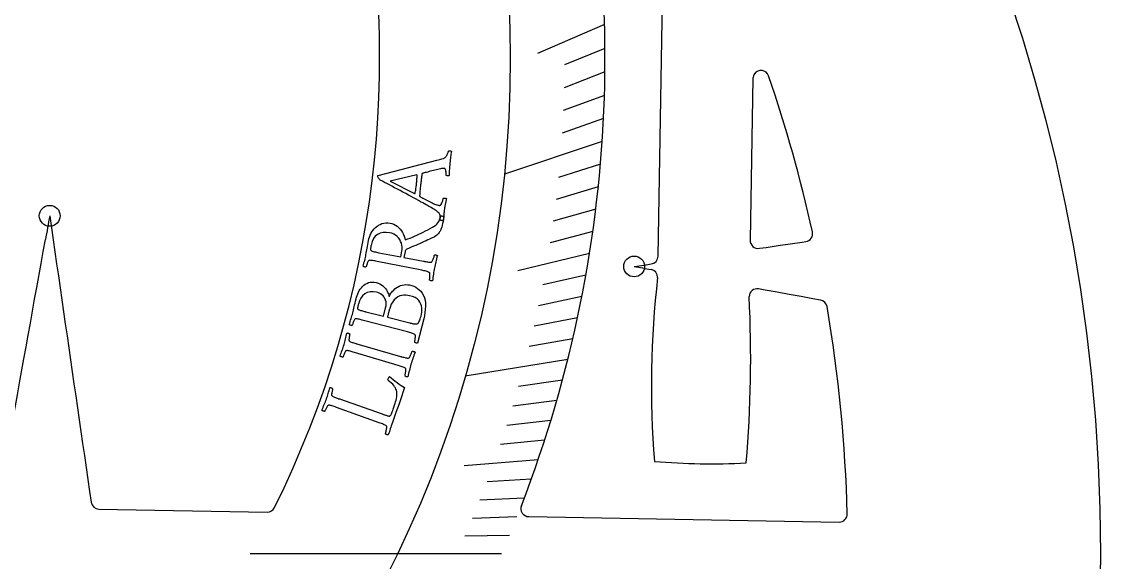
# Model space of a CAD drawing. Header units: millimetres. Extents: x -54 to 54, y -54 to 54.
# Drawn here: x 20.4 to 54, y -0.27 to 16.57 of the extents above; entities that cross this region are included whole.
import ezdxf

# ---------------------------------------------------------------- set-up
doc = ezdxf.new("R2010")
doc.units = ezdxf.units.MM
for name, color, linetype in [('CUT_INNER', 6, 'Continuous'), ('CUT_OUTER', 1, 'Continuous'), ('ENGRAVE', 7, 'Continuous'), ('ENGRAVE_FINE', 8, 'Continuous'), ('TEXT', 5, 'Continuous')]:
    doc.layers.add(name, color=color, linetype=linetype)

msp = doc.modelspace()

# ---------------------------------------------------------------- linework, layer by layer
at = {"layer": 'CUT_INNER'}
for points in [[(40.2208, 9.2666), (40.4452, 22.1212)], [(43.1789, 14.8068), (43.0909, 9.7627)], [(21.274, 10.522), (21.2749, 10.5174), (21.328, 10.15), (21.382, 9.7766), (21.436, 9.4031), (21.49, 9.0297), (21.544, 8.6563), (21.5981, 8.2829), (21.6521, 7.9095), (21.7061, 7.5361), (21.7601, 7.1627), (21.8141, 6.7893), (21.8681, 6.4158), (21.9221, 6.0424), (21.9761, 5.669), (22.0301, 5.2956), (22.0841, 4.9222), (22.1921, 4.1754), (22.2462, 3.802), (22.3002, 3.4285), (22.3542, 3.0551), (22.4082, 2.6817), (22.4622, 2.3083), (22.5162, 1.9349), (22.564, 1.6044)], [(19.6735, 1.6549), (19.7328, 1.9835), (19.7998, 2.3548), (19.9338, 3.0974), (20.0009, 3.4687), (20.0679, 3.84), (20.1349, 4.2113), (20.2689, 4.9539), (20.3359, 5.3252), (20.4699, 6.0678), (20.5369, 6.4391), (20.6039, 6.8104), (20.6709, 7.1817), (20.7379, 7.553), (20.8049, 7.9243), (20.872, 8.2956), (21.006, 9.0382), (21.073, 9.4095), (21.14, 9.7808)], [(43.3766, 9.5109), (43.5854, 9.5411), (43.9588, 9.5951), (44.3322, 9.6491), (44.7056, 9.7032), (44.8223, 9.72)], [(39.4793, 8.947), (39.4838, 8.9479), (39.8512, 9.001), (40.0067, 9.0235)], [(45.2839, 7.8992), (45.0473, 7.9419), (44.676, 8.0089), (44.3047, 8.0759), (43.9334, 8.1429), (43.5621, 8.21), (43.3545, 8.2474)], [(42.9693, 2.8272), (42.9648, 2.8268)], [(22.8071, 1.3903), (28.0477, 1.2988)], [(36.1928, 1.1566), (45.8612, 0.9878)]]:
    msp.add_lwpolyline(points, dxfattribs=at)
for centre, radius, start, end in [((0.0004, 15.4309), 31.5487, 333.67133, 50.14756), ((0.0023, 15.4308), 38.5669, 338.82102, 17.49762), ((43.4289, 14.8025), 0.25, 144.67327, 179), ((43.4289, 14.8025), 0.25, 18.80859, 144.67327), ((0.1274, 0.0355), 46.0002, 12.53793, 18.83067), ((633.4215, -100.5241), 622.1381, 169.7181217, 169.7874874), ((43.3408, 9.7584), 0.25, 179, 278.22989), ((44.7865, 9.9675), 0.25, 278.22989, 12.48047), ((39.9709, 9.2709), 0.25, 278.22989, 359), ((118.1039, 442.0616), 440.1932, 259.710967, 259.780333), ((39.9593, 8.6061), 0.25, 359, 79.77011), ((69.2255, 5.2347), 29.2109, 173.38107, 184.62941), ((43.3101, 8.0014), 0.25, 79.77011, 179), ((4.2227, 6.0975), 38.8843, 355.17551, 2.8129), ((45.2395, 7.6532), 0.25, 9.66797, 79.77011), ((0.0784, 0.0078), 46.0537, 1.53903, 9.60893), ((41.9137, 24.2288), 21.4278, 265.17079, 272.81151), ((22.8114, 1.6402), 0.25, 188.22989, 269), ((28.0521, 1.5487), 0.25, 269, 333.80859), ((36.1972, 1.4066), 0.25, 158.73511, 269), ((45.8655, 1.2378), 0.25, 269, 1.58203)]:
    msp.add_arc(centre, radius, start, end, dxfattribs=at)
at = {"layer": 'CUT_OUTER'}
msp.add_circle((0, 0), 54, dxfattribs=at)
at = {"layer": 'ENGRAVE'}
for points in [[(38.4818, 12.8364), (35.4374, 11.8209)], [(37.4098, 6.0454), (34.217, 5.5295)], [(35.3478, 0), (27.518, 0)]]:
    msp.add_lwpolyline(points, dxfattribs=at)
for centre, radius in [((0, 15.4308), 35.6208), ((21.274, 10.5234), 0.324), ((39.4778, 8.947), 0.324)]:
    msp.add_circle(centre, radius, dxfattribs=at)
at = {"layer": 'ENGRAVE_FINE'}
for points in [[(38.555, 16.4769), (36.4628, 15.5828)], [(38.5679, 15.7374), (37.305, 15.222)], [(38.5668, 15.0033), (37.2941, 14.5083)], [(38.5518, 14.275), (37.2699, 13.8004)], [(38.5234, 13.5527), (37.2326, 13.0985)], [(38.4273, 12.1265), (37.1199, 11.7139)], [(38.3604, 11.423), (37.0452, 11.0314)], [(38.2811, 10.7262), (36.9587, 10.3557)], [(38.19, 10.0362), (36.8607, 9.6869)], [(38.0873, 9.3531), (35.8561, 8.8052)], [(37.9732, 8.677), (36.6313, 8.3704)], [(37.8482, 8.0081), (36.5006, 7.723)], [(37.7124, 7.3465), (36.3596, 7.083)], [(37.5662, 6.6922), (36.2085, 6.4504)], [(37.2436, 5.4061), (35.8775, 5.2078)], [(37.0678, 4.7744), (35.6981, 4.598)], [(36.8827, 4.1504), (35.5098, 3.9959)], [(36.6885, 3.5341), (35.3129, 3.4015)], [(36.4856, 2.9255), (34.1837, 2.7409)], [(36.2741, 2.3247), (34.8942, 2.2362)], [(36.0543, 1.7317), (34.673, 1.6654)], [(35.8265, 1.1466), (34.4441, 1.1024)], [(35.591, 0.5694), (34.2079, 0.5472)]]:
    msp.add_lwpolyline(points, dxfattribs=at)
at = {"layer": 'TEXT'}
for points in [[(33.1168, 10.8009), (33.1119, 10.8036), (33.0973, 10.8118), (33.073, 10.8254), (33.0389, 10.8444), (32.9964, 10.868), (32.9469, 10.8954), (32.8904, 10.9263), (32.8269, 10.961), (32.7579, 10.9985), (32.6852, 11.0384), (32.6087, 11.0806), (32.5284, 11.125), (32.4456, 11.1706), (32.3614, 11.2164), (32.276, 11.2624), (32.1893, 11.3086), (32.1027, 11.3543), (32.018, 11.399), (31.935, 11.4427), (31.8538, 11.4854), (31.7758, 11.5262), (31.7026, 11.5645), (31.6342, 11.6002), (31.5707, 11.6333), (31.5578, 11.6433), (31.5445, 11.6573), (31.5308, 11.6751), (31.5167, 11.6969), (31.5043, 11.7191), (31.4959, 11.7381), (31.4913, 11.754), (31.4907, 11.7668), (31.4911, 11.7697), (31.4917, 11.772), (31.4925, 11.7736), (31.4933, 11.7747), (31.4944, 11.7756), (31.4958, 11.7772), (31.4974, 11.7794), (31.4993, 11.7821), (33.3321, 12.2546), (33.4223, 12.2798), (33.4898, 12.2991), (33.5345, 12.3124), (33.5565, 12.3196), (33.5755, 12.3286), (33.5935, 12.3417), (33.6107, 12.3591), (33.6269, 12.3806), (33.6418, 12.4044), (33.6547, 12.4283), (33.6657, 12.4525), (33.6747, 12.4768), (33.6819, 12.499), (33.6872, 12.5168), (33.6906, 12.5303), (33.6921, 12.5394), (33.7022, 12.5444), (33.7145, 12.547), (33.7289, 12.5473), (33.7454, 12.5452), (33.7613, 12.5421), (33.7735, 12.5393), (33.7821, 12.5369), (33.7871, 12.5347), (33.7797, 12.4863), (33.7725, 12.4404), (33.7658, 12.3971), (33.7595, 12.3564), (33.7534, 12.3151), (33.7476, 12.2698), (33.742, 12.2205), (33.7366, 12.1674), (33.7314, 12.1113), (33.7273, 12.0601), (33.7243, 12.0138), (33.7223, 11.9723), (33.7207, 11.9308), (33.7187, 11.8844), (33.7163, 11.833), (33.7136, 11.7766), (33.7049, 11.7715), (33.6939, 11.7687), (33.6806, 11.7681), (33.665, 11.7697), (33.6496, 11.773), (33.6368, 11.7775), (33.6268, 11.7833), (33.6194, 11.7902), (33.6206, 11.8079), (33.6207, 11.83), (33.6198, 11.8566), (33.6178, 11.8876), (33.6146, 11.9183), (33.6096, 11.944), (33.6031, 11.9646), (33.595, 11.9802), (33.5876, 11.987), (33.5775, 11.9924), (33.5647, 11.9963), (33.5491, 11.9987), (33.5311, 11.9992), (33.5076, 11.9974), (33.4785, 11.9933), (33.4438, 11.9871), (33.4051, 11.9791), (33.3639, 11.9699), (33.3202, 11.9595), (33.2741, 11.9479), (33.227, 11.9357), (33.1806, 11.9234), (33.1348, 11.9112), (33.0896, 11.8989), (33.0467, 11.8871), (33.0078, 11.8765), (32.9728, 11.867), (32.9418, 11.8585), (32.9163, 11.8516), (32.8982, 11.8467), (32.8873, 11.8437), (32.8837, 11.8427), (32.8832, 11.8424), (32.8818, 11.8412), (32.8794, 11.8394), (32.8762, 11.8368), (32.8729, 11.8337), (32.8704, 11.8306), (32.8687, 11.8274), (32.8679, 11.8241), (32.8635, 11.7976), (32.8592, 11.7682), (32.8549, 11.7357), (32.8507, 11.7003), (32.8466, 11.6641), (32.8425, 11.6291), (32.8386, 11.5953), (32.8348, 11.5628), (32.8338, 11.5545), (32.8328, 11.5461), (32.8318, 11.5377), (32.8308, 11.5293), (32.8299, 11.5211), (32.8289, 11.5134), (32.8281, 11.5061), (32.8272, 11.4992), (32.8215, 11.4508), (32.8164, 11.4061), (32.8119, 11.3652), (32.808, 11.3281), (32.8044, 11.2902), (32.8008, 11.2473), (32.7971, 11.1993), (32.7933, 11.1461), (32.7934, 11.1442), (32.794, 11.1418), (32.7953, 11.1389), (32.7971, 11.1354), (32.7989, 11.1322), (32.8002, 11.1299), (32.801, 11.1285), (32.8012, 11.1281), (32.8052, 11.126), (32.8172, 11.1196), (32.8373, 11.109), (32.8653, 11.0941), (32.8988, 11.0762), (32.9353, 11.0566), (32.9747, 11.0353), (33.0172, 11.0123), (33.0604, 10.989), (33.1023, 10.9669), (33.1429, 10.946), (33.1821, 10.9264), (33.2206, 10.907), (33.2561, 10.8908), (33.2886, 10.8778), (33.3181, 10.8681), (33.3448, 10.8606), (33.3686, 10.8547), (33.3896, 10.8501), (33.4078, 10.8471), (33.4259, 10.848), (33.4429, 10.8558), (33.4589, 10.8704), (33.474, 10.892), (33.4876, 10.9173), (33.4993, 10.9434), (33.5092, 10.9702), (33.5172, 10.9976), (33.5235, 11.0228), (33.5283, 11.0427), (33.5315, 11.0574), (33.5332, 11.0669), (33.5387, 11.0694), (33.5478, 11.0711), (33.5605, 11.0718), (33.5766, 11.0717), (33.5933, 11.0706), (33.6075, 11.0686), (33.6192, 11.0655), (33.6284, 11.0615), (33.6226, 11.0303), (33.6171, 11.0014), (33.6119, 10.9749), (33.607, 10.9508), (33.6022, 10.9279), (33.5974, 10.9049), (33.5926, 10.882), (33.5877, 10.8591), (33.5829, 10.8343), (33.5779, 10.8059), (33.5728, 10.7737), (33.5676, 10.7379), (33.5627, 10.7016), (33.5587, 10.6683), (33.5554, 10.638), (33.553, 10.6106), (33.551, 10.5847), (33.5489, 10.5587), (33.5469, 10.5328), (33.5448, 10.5069), (33.5424, 10.4792), (33.5396, 10.4481), (33.5361, 10.4137), (33.5321, 10.3757), (33.5266, 10.3735), (33.5175, 10.3727), (33.505, 10.3733), (33.4891, 10.3752), (33.4727, 10.3781), (33.4587, 10.3816), (33.4472, 10.3855), (33.4381, 10.3899), (33.4399, 10.4081), (33.4405, 10.4319), (33.4401, 10.4613), (33.4385, 10.4963), (33.4347, 10.5312), (33.4277, 10.5602), (33.4175, 10.5834), (33.404, 10.6007), (33.3747, 10.63), (33.3431, 10.6577), (33.3094, 10.6837), (33.2735, 10.7079), (33.236, 10.7313), (33.1974, 10.7546), (33.1576, 10.7778), (33.1168, 10.8009)], [(31.8754, 11.6066), (32.6411, 11.2135), (32.6415, 11.2135), (32.6428, 11.2137), (32.645, 11.2139), (32.648, 11.2143), (32.6511, 11.2148), (32.6533, 11.2157), (32.6548, 11.2169), (32.6554, 11.2184), (32.6613, 11.2514), (32.6673, 11.2876), (32.6734, 11.327), (32.6797, 11.3695), (32.6856, 11.4115), (32.6907, 11.449), (32.6951, 11.4823), (32.6987, 11.5112), (32.7029, 11.5486), (32.7065, 11.5843), (32.7094, 11.6181), (32.7116, 11.6501), (32.7136, 11.682), (32.7157, 11.7152), (32.7179, 11.75), (32.7202, 11.7862), (32.72, 11.7893), (32.7187, 11.7918), (32.7163, 11.7939), (32.7127, 11.7955), (32.7091, 11.7966), (32.7065, 11.7974), (32.705, 11.7979), (32.7045, 11.7981)], [(31.2018, 9.7579), (31.2137, 9.8105), (31.2302, 9.863), (31.2514, 9.9156), (31.2773, 9.9683), (31.3073, 10.0195), (31.341, 10.0679), (31.3785, 10.1136), (31.4198, 10.1564), (31.4647, 10.1952), (31.5132, 10.2287), (31.5653, 10.2571), (31.621, 10.2801), (31.6801, 10.2966), (31.7425, 10.3052), (31.8081, 10.3059), (31.8769, 10.2986), (31.9345, 10.2852), (31.99, 10.264), (32.0434, 10.2349), (32.0946, 10.1979), (32.1426, 10.1549), (32.1865, 10.1079), (32.2262, 10.0567), (32.2617, 10.0015), (32.2921, 9.9441), (32.3163, 9.8866), (32.3344, 9.829), (32.3463, 9.7714), (32.4242, 9.8016), (32.499, 9.8318), (32.5707, 9.8618), (32.6393, 9.8917), (32.7063, 9.9219), (32.7733, 9.9532), (32.8401, 9.9856), (32.9068, 10.0189), (32.9753, 10.0539), (33.0472, 10.0911), (33.1227, 10.1305), (33.2017, 10.1722), (33.2514, 10.2016), (33.2955, 10.2335), (33.334, 10.2679), (33.3667, 10.3048), (33.3948, 10.3466), (33.4192, 10.3958), (33.4399, 10.4524), (33.4569, 10.5163), (33.4659, 10.5206), (33.4775, 10.522), (33.4916, 10.5203), (33.5083, 10.5157), (33.5244, 10.5101), (33.5368, 10.5054), (33.5455, 10.5017), (33.5505, 10.499), (33.5379, 10.4188), (33.5246, 10.3458), (33.5108, 10.2802), (33.4966, 10.2218), (33.4823, 10.171), (33.4685, 10.1277), (33.4552, 10.0921), (33.4424, 10.064), (33.4317, 10.0465), (33.4186, 10.0258), (33.403, 10.0021), (33.385, 9.9753), (33.3629, 9.9476), (33.3353, 9.9214), (33.302, 9.8965), (33.2631, 9.8731), (33.2445, 9.8636), (33.2189, 9.8509), (33.1863, 9.835), (33.1467, 9.816), (33.1013, 9.7946), (33.0513, 9.7714), (32.9966, 9.7465), (32.9373, 9.7199), (32.8746, 9.6921), (32.8098, 9.6635), (32.7428, 9.6341), (32.6737, 9.604), (32.604, 9.5739), (32.535, 9.5447), (32.4667, 9.5164), (32.3992, 9.489), (32.3787, 9.4761), (32.3622, 9.4565), (32.3495, 9.4302), (32.3408, 9.3972), (32.3089, 9.2289), (32.9161, 9.1124), (32.9211, 9.1114), (32.9261, 9.1104), (32.9311, 9.1095), (32.9361, 9.1085), (32.9411, 9.1076), (32.9461, 9.1066), (32.9511, 9.1056), (32.9561, 9.1047), (32.9871, 9.0988), (33.0166, 9.0935), (33.0448, 9.0886), (33.0715, 9.0843), (33.0965, 9.0809), (33.1194, 9.079), (33.1401, 9.0787), (33.1588, 9.0798), (33.1681, 9.0842), (33.1779, 9.0937), (33.1883, 9.1084), (33.1992, 9.1283), (33.2099, 9.1513), (33.2198, 9.1753), (33.2287, 9.2004), (33.2367, 9.2266), (33.2436, 9.2512), (33.249, 9.2717), (33.253, 9.2881), (33.2556, 9.3003), (33.2644, 9.3034), (33.2754, 9.305), (33.2888, 9.3051), (33.3045, 9.3036), (33.32, 9.3006), (33.3326, 9.2962), (33.3423, 9.2904), (33.3491, 9.2831), (33.3365, 9.2331), (33.3243, 9.1842), (33.3124, 9.1364), (33.3008, 9.0896), (33.2896, 9.043), (33.2788, 8.9956), (33.2685, 8.9475), (33.2586, 8.8986), (33.2495, 8.8508), (33.2409, 8.8025), (33.2328, 8.7536), (33.2251, 8.7041), (33.2176, 8.6542), (33.2102, 8.6038), (33.2029, 8.553), (33.1956, 8.5017), (33.1865, 8.4975), (33.1753, 8.4958), (33.1619, 8.4965), (33.1465, 8.4996), (33.1315, 8.5042), (33.1191, 8.5093), (33.1094, 8.5149), (33.1025, 8.5211), (33.1047, 8.5334), (33.1072, 8.5501), (33.1099, 8.5711), (33.1129, 8.5965), (33.1154, 8.6239), (33.1167, 8.6508), (33.1168, 8.6773), (33.1157, 8.7034), (33.1133, 8.7265), (33.1092, 8.7439), (33.1036, 8.7557), (33.0964, 8.7619), (33.0761, 8.7722), (33.0527, 8.7816), (33.0261, 8.7902), (32.9962, 8.7978), (32.9641, 8.805), (32.9307, 8.8123), (32.896, 8.8196), (32.86, 8.8269), (31.4707, 9.1028), (31.4345, 9.11), (31.3994, 9.1167), (31.3653, 9.1231), (31.3321, 9.129), (31.3009, 9.1337), (31.2726, 9.1364), (31.247, 9.1371), (31.2244, 9.1358), (31.2141, 9.1334), (31.2041, 9.1253), (31.1941, 9.1117), (31.1844, 9.0924), (31.175, 9.0701), (31.1661, 9.0473), (31.1577, 9.0239), (31.1499, 9), (31.143, 8.9777), (31.1375, 8.9591), (31.1334, 8.9441), (31.1307, 8.9327), (31.1219, 8.9301), (31.1108, 8.929), (31.0975, 8.9294), (31.0818, 8.9313), (31.0665, 8.9346), (31.054, 8.9392), (31.0443, 8.9451), (31.0376, 8.9522), (31.0492, 8.999), (31.0608, 9.0453), (31.0724, 9.0909), (31.084, 9.136), (31.0953, 9.1807), (31.1059, 9.2253), (31.1157, 9.2699), (31.1248, 9.3144), (31.1338, 9.3614), (31.1427, 9.4103), (31.1514, 9.4611), (31.1599, 9.5138), (31.1689, 9.5692), (31.1789, 9.6284), (31.1899, 9.6913), (31.2018, 9.7579)], [(31.858, 9.9975), (31.7544, 10.0079), (31.6581, 10.0029), (31.5691, 9.9824), (31.4872, 9.9465), (31.4159, 9.8923), (31.3583, 9.8167), (31.3142, 9.7196), (31.2835, 9.6011), (31.2806, 9.5848), (31.2775, 9.5646), (31.2741, 9.5406), (31.2703, 9.5126), (31.2682, 9.4857), (31.2698, 9.4644), (31.275, 9.4488), (31.2839, 9.4389), (31.3005, 9.4298), (31.3225, 9.4212), (31.35, 9.4129), (31.3829, 9.405), (31.4188, 9.3974), (31.4548, 9.3899), (31.4912, 9.3827), (31.5277, 9.3755), (32.2089, 9.2481), (32.2412, 9.4192), (32.249, 9.4817), (32.2492, 9.5441), (32.2416, 9.6064), (32.2263, 9.6685), (32.2038, 9.7284), (32.1744, 9.7841), (32.1381, 9.8356), (32.095, 9.8828), (32.0453, 9.9239), (31.9892, 9.9566), (31.9268, 9.9811), (31.858, 9.9975)], [(30.8145, 7.9338), (30.8287, 7.9858), (30.8461, 8.0378), (30.8667, 8.0899), (30.8906, 8.1421), (30.9175, 8.1928), (30.9476, 8.2403), (30.9807, 8.2847), (31.017, 8.3259), (31.0567, 8.3629), (31.1001, 8.3945), (31.1473, 8.4208), (31.1982, 8.4418), (31.2531, 8.4559), (31.3123, 8.4615), (31.3756, 8.4588), (31.4431, 8.4476), (31.5022, 8.4308), (31.5569, 8.4075), (31.607, 8.3778), (31.6527, 8.3417), (31.6935, 8.3015), (31.7292, 8.2599), (31.7597, 8.2168), (31.785, 8.1722), (31.8055, 8.1287), (31.8217, 8.089), (31.8334, 8.053), (31.8407, 8.0208), (31.8432, 8.0164), (31.8462, 8.0144), (31.8498, 8.0148), (31.854, 8.0177), (31.8648, 8.0473), (31.8802, 8.0785), (31.9004, 8.1111), (31.9252, 8.1453), (31.9543, 8.1797), (31.9872, 8.2131), (32.024, 8.2455), (32.0646, 8.2769), (32.1085, 8.3057), (32.1552, 8.3303), (32.2046, 8.3508), (32.2567, 8.367), (32.311, 8.3778), (32.3669, 8.3819), (32.4243, 8.3791), (32.4832, 8.3696), (32.551, 8.3517), (32.615, 8.3283), (32.6752, 8.2993), (32.7316, 8.2648), (32.7837, 8.2232), (32.8314, 8.1731), (32.8745, 8.1144), (32.9129, 8.0471), (32.9431, 7.9736), (32.9637, 7.8924), (32.9747, 7.8035), (32.9761, 7.7069), (32.9703, 7.6072), (32.9601, 7.5089), (32.9453, 7.4121), (32.926, 7.3168), (32.7309, 6.5626), (32.7216, 6.5589), (32.7103, 6.5579), (32.697, 6.5593), (32.6819, 6.5633), (32.6671, 6.5688), (32.655, 6.5746), (32.6457, 6.5809), (32.6391, 6.5875), (32.6421, 6.5996), (32.6456, 6.6161), (32.6495, 6.6369), (32.654, 6.6621), (32.6581, 6.6893), (32.661, 6.7161), (32.6626, 6.7425), (32.6631, 6.7686), (32.662, 6.7918), (32.6589, 6.8094), (32.654, 6.8215), (32.6472, 6.8281), (32.6276, 6.8396), (32.6048, 6.8504), (32.5786, 6.8605), (32.5493, 6.8699), (32.5177, 6.879), (32.4847, 6.8882), (32.4505, 6.8975), (32.415, 6.907), (31.0452, 7.2672), (31.0095, 7.2765), (30.9748, 7.2853), (30.9411, 7.2936), (30.9084, 7.3015), (30.8775, 7.308), (30.8494, 7.3124), (30.8239, 7.3146), (30.8012, 7.3145), (30.7908, 7.3128), (30.7803, 7.3053), (30.7696, 7.2923), (30.7588, 7.2736), (30.748, 7.2518), (30.7377, 7.2292), (30.7279, 7.2059), (30.7185, 7.1819), (30.7101, 7.1593), (30.7034, 7.1405), (30.6983, 7.1255), (30.6949, 7.1142), (30.686, 7.1121), (30.6749, 7.1117), (30.6616, 7.1129), (30.6461, 7.1157), (30.6309, 7.1199), (30.6187, 7.1252), (30.6095, 7.1316), (30.6031, 7.1391), (30.6175, 7.1853), (30.6319, 7.2311), (30.6463, 7.2765), (30.6607, 7.3214), (30.6748, 7.3661), (30.6881, 7.4105), (30.7006, 7.4547), (30.7123, 7.4987), (30.724, 7.545), (30.7357, 7.593), (30.7472, 7.6427), (30.7586, 7.6941), (30.7707, 7.7483), (30.784, 7.8063), (30.7986, 7.8681), (30.8145, 7.9338)], [(31.6713, 7.3958), (31.7366, 7.658), (31.7497, 7.7267), (31.7539, 7.7902), (31.7493, 7.8485), (31.736, 7.9016), (31.7155, 7.9495), (31.6898, 7.9924), (31.6586, 8.0303), (31.6222, 8.0631), (31.5821, 8.0911), (31.5403, 8.114), (31.4966, 8.1321), (31.4512, 8.1453), (31.3478, 8.1605), (31.2528, 8.1563), (31.1661, 8.133), (31.0878, 8.0905), (31.0196, 8.0317), (30.9634, 7.9591), (30.9192, 7.8727), (30.8867, 7.7725), (30.883, 7.7563), (30.8787, 7.7364), (30.8738, 7.7126), (30.8684, 7.6849), (30.8647, 7.6581), (30.865, 7.6368), (30.8694, 7.6209), (30.8777, 7.6105), (30.8916, 7.6025), (30.9095, 7.5945), (30.9314, 7.5865), (30.9572, 7.5786), (30.9854, 7.5707), (31.0145, 7.5628), (31.0445, 7.5549), (31.0753, 7.547), (31.0817, 7.5453), (31.0877, 7.5438), (31.0932, 7.5424), (31.0984, 7.5411), (31.1033, 7.5399), (31.1082, 7.5386), (31.1132, 7.5374), (31.1181, 7.5361)], [(31.7931, 7.3649), (32.4911, 7.1878), (32.5042, 7.1846), (32.5204, 7.1808), (32.5398, 7.1764), (32.5623, 7.1715), (32.5861, 7.1667), (32.6095, 7.1626), (32.6325, 7.1593), (32.6549, 7.1569), (32.6754, 7.1554), (32.6922, 7.1554), (32.7055, 7.1567), (32.7152, 7.1594), (32.7381, 7.175), (32.7583, 7.1951), (32.7757, 7.2198), (32.7902, 7.249), (32.803, 7.2821), (32.8154, 7.3187), (32.8272, 7.3588), (32.8386, 7.4023), (32.8513, 7.4646), (32.8593, 7.5273), (32.8624, 7.5906), (32.8607, 7.6542), (32.8518, 7.7166), (32.8331, 7.7761), (32.8047, 7.8327), (32.7667, 7.8864), (32.7169, 7.9347), (32.6534, 7.9756), (32.5762, 8.009), (32.4853, 8.0349), (32.4239, 8.0459), (32.3622, 8.0508), (32.3003, 8.0497), (32.238, 8.0427), (32.1768, 8.0271), (32.1179, 7.9999), (32.0613, 7.9614), (32.007, 7.9114), (31.9568, 7.8475), (31.9125, 7.7671), (31.874, 7.6701), (31.8411, 7.5565)], [(30.4405, 6.5121), (30.4533, 6.557), (30.4652, 6.6015), (30.4763, 6.6456), (30.4865, 6.6893), (30.4966, 6.7332), (30.507, 6.7781), (30.5179, 6.824), (30.5291, 6.8707), (30.5384, 6.8739), (30.5496, 6.8746), (30.5628, 6.8729), (30.578, 6.8688), (30.5928, 6.8633), (30.6048, 6.8575), (30.6141, 6.8514), (30.6207, 6.845), (30.6179, 6.8336), (30.6145, 6.8181), (30.6106, 6.7985), (30.6063, 6.7749), (30.6021, 6.7495), (30.5987, 6.7247), (30.5961, 6.7005), (30.5943, 6.677), (30.5942, 6.6559), (30.5967, 6.6391), (30.6017, 6.6267), (30.6093, 6.6185), (30.6257, 6.6093), (30.6447, 6.6003), (30.6665, 6.5916), (30.691, 6.5831), (30.7176, 6.5748), (30.7454, 6.5662), (30.7745, 6.5575), (30.8048, 6.5486), (30.8097, 6.5472), (30.8146, 6.5458), (30.8195, 6.5444), (30.8244, 6.543), (30.8293, 6.5416), (30.8342, 6.5402), (30.8391, 6.5388), (30.844, 6.5373), (32.205, 6.1449), (32.2099, 6.1435), (32.2148, 6.1421), (32.2197, 6.1407), (32.2246, 6.1393), (32.2295, 6.1379), (32.2344, 6.1364), (32.2393, 6.135), (32.2442, 6.1336), (32.2745, 6.125), (32.3034, 6.117), (32.331, 6.1096), (32.3572, 6.1028), (32.3818, 6.0972), (32.4044, 6.0932), (32.4251, 6.091), (32.4438, 6.0904), (32.4534, 6.0939), (32.4641, 6.1025), (32.4757, 6.1162), (32.4884, 6.135), (32.5012, 6.1569), (32.5132, 6.18), (32.5243, 6.2042), (32.5347, 6.2295), (32.5438, 6.2534), (32.551, 6.2733), (32.5565, 6.2892), (32.5602, 6.3012), (32.5692, 6.3035), (32.5804, 6.3041), (32.5938, 6.3029), (32.6093, 6.3), (32.6244, 6.2957), (32.6365, 6.2902), (32.6456, 6.2834), (32.6518, 6.2755), (32.6347, 6.2269), (32.6181, 6.1794), (32.6018, 6.1328), (32.5861, 6.0873), (32.5707, 6.0418), (32.5557, 5.9956), (32.541, 5.9486), (32.5267, 5.9009), (32.5133, 5.8541), (32.5003, 5.8067), (32.4877, 5.7588), (32.4756, 5.7103), (32.4636, 5.6613), (32.4517, 5.6118), (32.4398, 5.5618), (32.4278, 5.5114), (32.4184, 5.508), (32.407, 5.5073), (32.3938, 5.5092), (32.3788, 5.5137), (32.3642, 5.5196), (32.3523, 5.5259), (32.3432, 5.5324), (32.3369, 5.5392), (32.3402, 5.5512), (32.3442, 5.5676), (32.3489, 5.5883), (32.3541, 5.6133), (32.3591, 5.6403), (32.3628, 5.667), (32.3654, 5.6934), (32.3666, 5.7195), (32.3663, 5.7427), (32.3638, 5.7604), (32.3593, 5.7727), (32.3527, 5.7795), (32.3335, 5.7916), (32.311, 5.8031), (32.2852, 5.8141), (32.2562, 5.8244), (32.2249, 5.8345), (32.1923, 5.8448), (32.1584, 5.8552), (32.1232, 5.8658), (30.7657, 6.27), (30.7303, 6.2804), (30.6959, 6.2903), (30.6625, 6.2997), (30.6301, 6.3087), (30.5994, 6.3162), (30.5714, 6.3215), (30.5461, 6.3245), (30.5234, 6.3252), (30.513, 6.3237), (30.5022, 6.3167), (30.4911, 6.304), (30.4796, 6.2857), (30.4682, 6.2642), (30.4572, 6.242), (30.4466, 6.219), (30.4364, 6.1952), (30.4273, 6.173), (30.42, 6.1544), (30.4144, 6.1396), (30.4107, 6.1284), (30.4017, 6.1266), (30.3906, 6.1265), (30.3773, 6.1281), (30.3619, 6.1315), (30.3469, 6.1361), (30.3349, 6.1418), (30.3258, 6.1485), (30.3197, 6.1562), (30.3356, 6.2019), (30.3514, 6.2472), (30.3673, 6.2921), (30.3832, 6.3366), (30.3987, 6.3807), (30.4134, 6.4247), (30.4273, 6.4685), (30.4405, 6.5121)], [(31.6331, 4.352), (31.6367, 4.3508), (31.6411, 4.3492), (31.6463, 4.3474), (31.6523, 4.3453), (31.6678, 4.3399), (31.6856, 4.3336), (31.7055, 4.3267), (31.7276, 4.3189), (31.7504, 4.3111), (31.7724, 4.3041), (31.7935, 4.2979), (31.8137, 4.2924), (31.8317, 4.2884), (31.8459, 4.2866), (31.8564, 4.287), (31.8632, 4.2897), (31.8793, 4.3033), (31.8938, 4.3196), (31.9068, 4.3385), (31.9182, 4.36), (31.9297, 4.3862), (31.9428, 4.4194), (31.9576, 4.4596), (31.9741, 4.5067), (32.035, 4.6864), (32.0493, 4.7338), (32.0618, 4.7843), (32.0723, 4.8379), (32.0808, 4.8947), (32.0859, 4.9507), (32.086, 5.0022), (32.0813, 5.0491), (32.0716, 5.0915), (32.0579, 5.1278), (32.0398, 5.1644), (32.0172, 5.2013), (31.9903, 5.2383), (31.9576, 5.2758), (31.918, 5.3138), (31.8715, 5.3524), (31.8179, 5.3916), (31.8111, 5.3995), (31.808, 5.4108), (31.8085, 5.4253), (31.8128, 5.4432), (31.8224, 5.4696), (31.8329, 5.4904), (31.8443, 5.5055), (31.8566, 5.5151), (31.9153, 5.4713), (31.9755, 5.4257), (32.0374, 5.3784), (32.101, 5.3293), (32.1635, 5.2824), (32.2222, 5.2419), (32.277, 5.2076), (32.3281, 5.1798), (32.2861, 5.0498), (32.243, 4.9207), (32.1987, 4.7924), (32.1532, 4.6651), (32.1058, 4.534), (32.056, 4.3946), (32.0034, 4.2471), (31.9481, 4.0913), (31.9292, 4.0372), (31.9118, 3.9858), (31.896, 3.937), (31.8817, 3.8908), (31.8677, 3.8457), (31.8527, 3.8), (31.8368, 3.7538), (31.82, 3.707), (31.8103, 3.7042), (31.799, 3.7041), (31.7859, 3.7067), (31.7712, 3.7121), (31.7569, 3.7188), (31.7454, 3.7257), (31.7367, 3.7327), (31.7307, 3.7399), (31.7347, 3.7517), (31.7397, 3.7678), (31.7454, 3.7882), (31.7521, 3.8129), (31.7586, 3.8396), (31.7638, 3.866), (31.7678, 3.8922), (31.7706, 3.9182), (31.7715, 3.9414), (31.77, 3.9592), (31.7662, 3.9717), (31.76, 3.9789), (31.7415, 3.9921), (31.7197, 4.0048), (31.6946, 4.0172), (31.6662, 4.0291), (31.6355, 4.041), (31.6035, 4.0531), (31.5702, 4.0654), (31.5357, 4.0779), (30.203, 4.5577), (30.1683, 4.5701), (30.1345, 4.5819), (30.1017, 4.5932), (30.0698, 4.6039), (30.0396, 4.6132), (30.012, 4.62), (29.9868, 4.6244), (29.9642, 4.6264), (29.9537, 4.6255), (29.9426, 4.6191), (29.9308, 4.607), (29.9183, 4.5894), (29.9057, 4.5686), (29.8934, 4.547), (29.8815, 4.5247), (29.87, 4.5015), (29.8597, 4.4798), (29.8514, 4.4617), (29.845, 4.4472), (29.8406, 4.4362), (29.8316, 4.4349), (29.8204, 4.4355), (29.8073, 4.4378), (29.7921, 4.442), (29.7774, 4.4476), (29.7657, 4.4539), (29.757, 4.4611), (29.7514, 4.4691), (29.7698, 4.5139), (29.7881, 4.5582), (29.8065, 4.6022), (29.8249, 4.6456), (29.8428, 4.6889), (29.86, 4.732), (29.8764, 4.7749), (29.8919, 4.8177), (29.9072, 4.8618), (29.9216, 4.9055), (29.9352, 4.9489), (29.9478, 4.992), (29.9603, 5.0353), (29.9733, 5.0796), (29.9867, 5.1247), (30.0006, 5.1707), (30.01, 5.1734), (30.0213, 5.1735), (30.0343, 5.1711), (30.0492, 5.1661), (30.0637, 5.1598), (30.0754, 5.1533), (30.0844, 5.1467), (30.0906, 5.14), (30.0871, 5.1287), (30.0828, 5.1134), (30.0779, 5.0941), (30.0722, 5.0707), (30.0666, 5.0456), (30.0618, 5.0211), (30.0578, 4.9971), (30.0548, 4.9736), (30.0535, 4.9526), (30.055, 4.9357), (30.0594, 4.923), (30.0665, 4.9145), (30.0823, 4.9043), (30.1008, 4.8943), (30.1221, 4.8843), (30.1461, 4.8745), (30.1721, 4.8647), (30.1994, 4.8546), (30.2279, 4.8443), (30.2578, 4.8337), (30.2626, 4.832), (30.2674, 4.8303), (30.2722, 4.8286), (30.277, 4.827), (30.2818, 4.8253), (30.2866, 4.8236), (30.2914, 4.8219), (30.2962, 4.8202)]]:
    msp.add_lwpolyline(points, close=True, dxfattribs=at)

doc.saveas('drawing.dxf')
